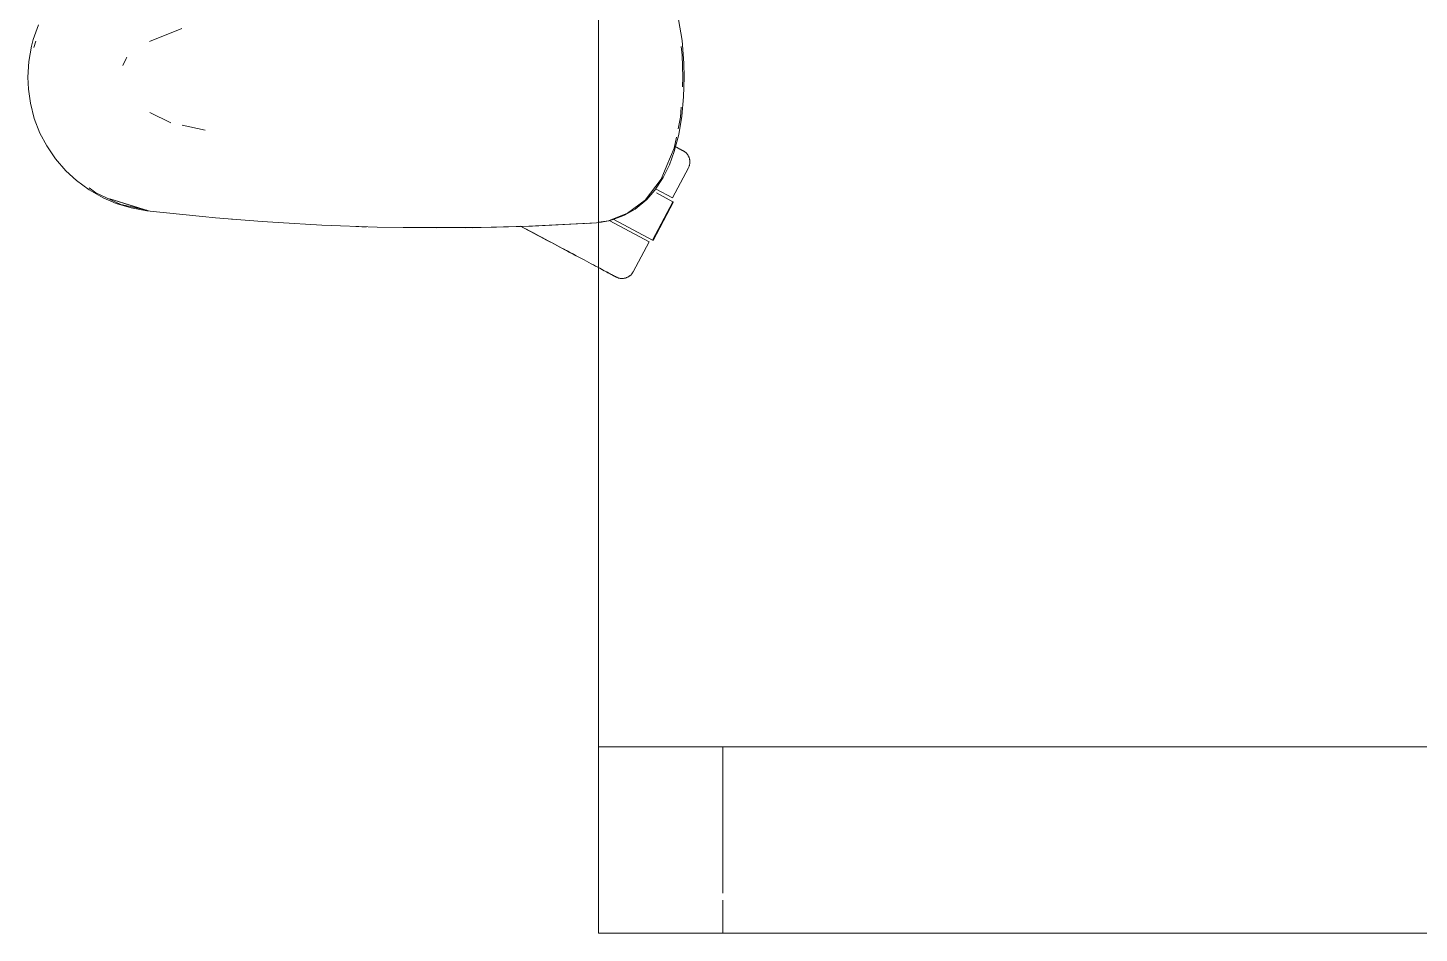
# Model space of a CAD drawing. Header units: millimetres. Extents: x 79795 to 317870, y -36033 to 97293.
# Drawn here: x 158583.4 to 159031.4, y 32617.7 to 32909.1 of the extents above; entities that cross this region are included whole.
import ezdxf

# ---------------------------------------------------------------- set-up
doc = ezdxf.new("R2010")
doc.units = ezdxf.units.MM
doc.header["$MEASUREMENT"] = 0
doc.layers.add('G-IMPT', color=8, linetype='CONTINUOUS', lineweight=9)
doc.layers.add('I-FURN', color=8, linetype='CONTINUOUS', lineweight=9)

msp = doc.modelspace()

# ---------------------------------------------------------------- linework, layer by layer
at = {"layer": 'G-IMPT'}
for p, q in [((158586.86, 32910.09), (158585.15, 32905.32)), ((158792.95, 32911.79), (158794.07, 32905.03)), ((158632.98, 32908.92), (158622.56, 32904.78)), ((158583.7, 32898.24), (158584.58, 32903.19)), ((158584.58, 32903.19), (158585.15, 32905.32)), ((158585.94, 32904.88), (158585.33, 32902.85)), ((158794.13, 32900.37), (158793.74, 32903.15)), ((158794.65, 32897.71), (158794.07, 32905.03)), ((158583.4, 32893.2), (158583.7, 32898.24)), ((158614.02, 32897.03), (158615.03, 32899.25)), ((158615.03, 32899.25), (158615.33, 32899.7)), ((158794.13, 32900.37), (158794.36, 32893.2)), ((158794.65, 32897.71), (158794.73, 32893.2)), ((158583.4, 32893.2), (158583.58, 32889.36)), ((158794.17, 32890.09), (158794.36, 32893.2)), ((158794.73, 32893.2), (158794.55, 32886.87)), ((158584.22, 32884.84), (158583.58, 32889.36)), ((158584.22, 32884.84), (158585.49, 32879.98)), ((158793.57, 32880.38), (158793.77, 32883.58)), ((158793.99, 32880.72), (158794.55, 32886.87)), ((158587.32, 32875.26), (158585.49, 32879.98)), ((158622.65, 32881.83), (158629.44, 32878.56)), ((158792.81, 32876.63), (158793.57, 32880.38)), ((158793.99, 32880.72), (158792.99, 32874.78)), ((158589.51, 32871.1), (158587.32, 32875.26)), ((158640.48, 32876.22), (158633.05, 32877.79)), ((158791.56, 32869.3), (158792.99, 32874.78)), ((158589.51, 32871.1), (158592.34, 32866.93)), ((158791.53, 32870.42), (158789.21, 32864.79)), ((158791.53, 32870.42), (158792.24, 32873.88)), ((158592.34, 32866.93), (158595.66, 32863.1)), ((158791.56, 32869.3), (158789.97, 32864.97)), ((158599.1, 32859.93), (158595.66, 32863.1)), ((158787.99, 32860.9), (158785.34, 32856.85)), ((158787.37, 32860.4), (158789.21, 32864.79)), ((158787.99, 32860.9), (158789.97, 32864.97)), ((158599.1, 32859.93), (158603.18, 32856.94)), ((158603.14, 32857.63), (158605.25, 32856.03)), ((158607.62, 32854.42), (158603.18, 32856.94)), ((158782.15, 32853.61), (158787.37, 32860.4)), ((158785.34, 32856.85), (158782.67, 32853.81)), ((158613.31, 32852.3), (158605.25, 32856.03)), ((158607.62, 32854.42), (158611.86, 32852.61)), ((158622.28, 32850.25), (158609.82, 32854.08)), ((158609.82, 32854.08), (158618.97, 32851.17)), ((158611.86, 32852.61), (158616.73, 32851.15)), ((158613.31, 32852.3), (158621.72, 32850.38)), ((158776.52, 32849.44), (158782.15, 32853.61)), ((158778.93, 32850.73), (158782.67, 32853.81)), ((158621.77, 32850.25), (158616.73, 32851.15)), ((158622.28, 32850.25), (158618.97, 32851.17)), ((158639.69, 32848.35), (158621.77, 32850.25)), ((158643.82, 32848), (158639.69, 32848.35)), ((158658.88, 32846.75), (158643.82, 32848)), ((158650.7, 32847.4), (158649.02, 32847.57)), ((158770.33, 32847.03), (158776.52, 32849.44)), ((158770.51, 32847.01), (158771.85, 32847.38)), ((158775.5, 32848.77), (158771.85, 32847.38)), ((158775.5, 32848.77), (158778.93, 32850.73)), ((158658.88, 32846.75), (158663.97, 32846.43)), ((158663.97, 32846.43), (158678.11, 32845.62)), ((158684.13, 32845.36), (158678.11, 32845.62)), ((158684.13, 32845.36), (158695.89, 32844.98)), ((158689.02, 32845.22), (158690.95, 32845.11)), ((158690.95, 32845.11), (158692.45, 32845.1)), ((158704.31, 32844.81), (158695.89, 32844.98)), ((158704.31, 32844.81), (158734.33, 32844.93)), ((158704.31, 32844.81), (158724.49, 32844.76)), ((158704.31, 32844.81), (158715.1, 32844.72)), ((158734.33, 32844.93), (158715.1, 32844.72)), ((158724.49, 32844.76), (158745.89, 32845.27)), ((158724.49, 32844.76), (158744.68, 32845.23)), ((158724.49, 32844.76), (158734.33, 32844.93)), ((158724.49, 32844.8), (158726.53, 32844.78)), ((158726.53, 32844.78), (158728.44, 32844.86)), ((158734.33, 32844.93), (158745.89, 32845.27)), ((158744.68, 32845.23), (158766.47, 32846.32)), ((158744.68, 32845.23), (158764.86, 32846.2)), ((158745.89, 32845.27), (158744.68, 32845.23)), ((158745.89, 32845.27), (158766.47, 32846.32)), ((158763.34, 32846.15), (158764.86, 32846.2)), ((158766.47, 32846.32), (158764.86, 32846.2)), ((158766.47, 32846.32), (158768.11, 32846.57)), ((158770.33, 32847.03), (158767.16, 32846.55)), ((158770.51, 32847.01), (158768.11, 32846.57))]:
    msp.add_line(p, q, dxfattribs=at)
at = {"layer": 'I-FURN'}
for p, q in [((158767.16, 34217.67), (158767.16, 32617.67)), ((158767.16, 32617.67), (158767.16, 34217.67)), ((158791.81, 32870.92), (158792.24, 32870.69)), ((158792.46, 32870.58), (158792.05, 32870.79)), ((158792.24, 32870.69), (158792.63, 32870.48)), ((158792.83, 32870.38), (158792.46, 32870.58)), ((158792.63, 32870.48), (158792.99, 32870.29)), ((158793.16, 32870.2), (158792.83, 32870.38)), ((158792.99, 32870.29), (158793.31, 32870.12)), ((158793.46, 32870.04), (158793.16, 32870.2)), ((158793.31, 32870.12), (158793.59, 32869.98)), ((158793.72, 32869.9), (158793.46, 32870.04)), ((158793.59, 32869.98), (158793.83, 32869.85)), ((158793.94, 32869.79), (158793.72, 32869.9)), ((158793.83, 32869.85), (158794.03, 32869.74)), ((158794.12, 32869.69), (158793.94, 32869.79)), ((158794.03, 32869.74), (158794.19, 32869.66)), ((158794.26, 32869.62), (158794.12, 32869.69)), ((158794.19, 32869.66), (158794.31, 32869.59)), ((158794.36, 32869.56), (158794.26, 32869.62)), ((158794.31, 32869.59), (158794.39, 32869.55)), ((158794.42, 32869.53), (158794.36, 32869.56)), ((158794.39, 32869.55), (158794.43, 32869.52)), ((158794.44, 32869.52), (158794.42, 32869.53)), ((158794.43, 32869.52), (158794.44, 32869.52)), ((158794.44, 32869.52), (158794.58, 32869.44)), ((158794.58, 32869.44), (158794.72, 32869.36)), ((158794.72, 32869.36), (158794.85, 32869.27)), ((158794.85, 32869.27), (158794.98, 32869.17)), ((158794.98, 32869.17), (158795.11, 32869.07)), ((158795.11, 32869.07), (158795.23, 32868.97)), ((158795.23, 32868.97), (158795.35, 32868.86)), ((158795.35, 32868.86), (158795.46, 32868.75)), ((158795.46, 32868.75), (158795.57, 32868.63)), ((158795.57, 32868.63), (158795.68, 32868.5)), ((158795.68, 32868.5), (158795.78, 32868.38)), ((158795.78, 32868.38), (158795.87, 32868.25)), ((158795.87, 32868.25), (158795.96, 32868.11)), ((158795.96, 32868.11), (158796.04, 32867.97)), ((158796.04, 32867.97), (158796.12, 32867.83)), ((158796.12, 32867.83), (158796.19, 32867.69)), ((158796.19, 32867.69), (158796.26, 32867.54)), ((158796.26, 32867.54), (158796.32, 32867.39)), ((158796.32, 32867.39), (158796.37, 32867.24)), ((158796.37, 32867.24), (158796.42, 32867.09)), ((158796.42, 32867.09), (158796.46, 32866.93)), ((158796.46, 32866.93), (158796.5, 32866.77)), ((158796.5, 32865.17), (158796.47, 32865.01)), ((158796.5, 32866.77), (158796.53, 32866.61)), ((158796.53, 32865.33), (158796.5, 32865.17)), ((158796.53, 32866.61), (158796.55, 32866.45)), ((158796.55, 32865.49), (158796.53, 32865.33)), ((158796.55, 32866.45), (158796.57, 32866.29)), ((158796.57, 32865.65), (158796.55, 32865.49)), ((158796.57, 32866.29), (158796.58, 32866.13)), ((158796.58, 32865.81), (158796.57, 32865.65)), ((158796.58, 32866.13), (158796.58, 32865.97)), ((158796.58, 32865.97), (158796.58, 32865.81)), ((158790.96, 32854.39), (158796.11, 32864.07)), ((158796.13, 32864.11), (158796.11, 32864.07)), ((158796.2, 32864.25), (158796.13, 32864.11)), ((158796.26, 32864.4), (158796.2, 32864.25)), ((158796.32, 32864.55), (158796.26, 32864.4)), ((158796.38, 32864.7), (158796.32, 32864.55)), ((158796.42, 32864.86), (158796.38, 32864.7)), ((158796.47, 32865.01), (158796.42, 32864.86)), ((158785.77, 32857.15), (158790.96, 32854.39)), ((158791.14, 32853.15), (158784.57, 32840.79)), ((158784.74, 32840.7), (158791.31, 32853.06)), ((158785.85, 32855.97), (158791.14, 32853.15)), ((158784.57, 32840.79), (158772.06, 32847.44)), ((158742.98, 32844.79), (158742, 32845.31)), ((158742.45, 32845.07), (158743.44, 32844.54)), ((158743.97, 32844.26), (158742.98, 32844.79)), ((158743.44, 32844.54), (158744.43, 32844.02)), ((158744.97, 32843.73), (158743.97, 32844.26)), ((158744.43, 32844.02), (158745.43, 32843.48)), ((158745.97, 32843.2), (158744.97, 32843.73)), ((158745.43, 32843.48), (158746.43, 32842.95)), ((158746.97, 32842.66), (158745.97, 32843.2)), ((158746.43, 32842.95), (158747.44, 32842.42)), ((158770.78, 32846.99), (158783.45, 32840.26)), ((158747.98, 32842.13), (158746.97, 32842.66)), ((158747.44, 32842.42), (158748.44, 32841.88)), ((158748.98, 32841.59), (158747.98, 32842.13)), ((158748.44, 32841.88), (158749.45, 32841.35)), ((158749.99, 32841.06), (158748.98, 32841.59)), ((158749.45, 32841.35), (158750.45, 32840.82)), ((158750.99, 32840.53), (158749.99, 32841.06)), ((158750.45, 32840.82), (158751.44, 32840.28)), ((158751.98, 32840), (158750.99, 32840.53)), ((158751.44, 32840.28), (158752.44, 32839.76)), ((158752.97, 32839.48), (158751.98, 32840)), ((158752.44, 32839.76), (158753.42, 32839.24)), ((158753.95, 32838.95), (158752.97, 32839.48)), ((158753.42, 32839.24), (158754.39, 32838.72)), ((158754.92, 32838.44), (158753.95, 32838.95)), ((158754.39, 32838.72), (158755.36, 32838.2)), ((158755.87, 32837.93), (158754.92, 32838.44)), ((158778.3, 32830.57), (158783.45, 32840.26)), ((158755.36, 32838.2), (158756.31, 32837.7)), ((158756.82, 32837.43), (158755.87, 32837.93)), ((158756.31, 32837.7), (158757.25, 32837.2)), ((158757.75, 32836.93), (158756.82, 32837.43)), ((158757.25, 32837.2), (158758.17, 32836.71)), ((158758.66, 32836.45), (158757.75, 32836.93)), ((158758.17, 32836.71), (158759.07, 32836.23)), ((158759.56, 32835.97), (158758.66, 32836.45)), ((158759.07, 32836.23), (158759.96, 32835.76)), ((158760.43, 32835.51), (158759.56, 32835.97)), ((158759.96, 32835.76), (158760.83, 32835.29)), ((158761.29, 32835.05), (158760.43, 32835.51)), ((158760.83, 32835.29), (158761.68, 32834.84)), ((158762.12, 32834.61), (158761.29, 32835.05)), ((158761.68, 32834.84), (158762.5, 32834.41)), ((158762.5, 32834.41), (158763.3, 32833.98)), ((158763.3, 32833.98), (158764.08, 32833.57)), ((158764.08, 32833.57), (158764.83, 32833.17)), ((158764.83, 32833.17), (158765.55, 32832.78)), ((158765.55, 32832.78), (158766.24, 32832.42)), ((158766.24, 32832.42), (158766.91, 32832.06)), ((158766.91, 32832.06), (158767.54, 32831.73)), ((158767.54, 32831.73), (158768.14, 32831.41)), ((158768.45, 32831.24), (158767.87, 32831.55)), ((158768.14, 32831.41), (158768.71, 32831.1)), ((158769.01, 32830.95), (158768.45, 32831.24)), ((158768.71, 32831.1), (158769.25, 32830.82)), ((158769.52, 32830.67), (158769.01, 32830.95)), ((158769.25, 32830.82), (158769.75, 32830.55)), ((158770, 32830.42), (158769.52, 32830.67)), ((158769.75, 32830.55), (158770.21, 32830.3)), ((158770.45, 32830.18), (158770, 32830.42)), ((158770.21, 32830.3), (158770.64, 32830.08)), ((158770.86, 32829.96), (158770.45, 32830.18)), ((158770.64, 32830.08), (158771.04, 32829.87)), ((158771.23, 32829.76), (158770.86, 32829.96)), ((158771.04, 32829.87), (158771.39, 32829.68)), ((158771.57, 32829.58), (158771.23, 32829.76)), ((158771.39, 32829.68), (158771.71, 32829.51)), ((158771.87, 32829.43), (158771.57, 32829.58)), ((158771.71, 32829.51), (158771.99, 32829.36)), ((158772.12, 32829.29), (158771.87, 32829.43)), ((158771.99, 32829.36), (158772.23, 32829.23)), ((158777.28, 32829.34), (158777.15, 32829.24)), ((158777.4, 32829.44), (158777.28, 32829.34)), ((158777.52, 32829.55), (158777.4, 32829.44)), ((158777.63, 32829.66), (158777.52, 32829.55)), ((158777.74, 32829.78), (158777.63, 32829.66)), ((158777.85, 32829.9), (158777.74, 32829.78)), ((158777.95, 32830.03), (158777.85, 32829.9)), ((158778.04, 32830.16), (158777.95, 32830.03)), ((158778.13, 32830.29), (158778.04, 32830.16)), ((158778.22, 32830.43), (158778.13, 32830.29)), ((158778.3, 32830.57), (158778.22, 32830.43)), ((158772.34, 32829.17), (158772.12, 32829.29)), ((158772.23, 32829.23), (158772.43, 32829.13)), ((158772.52, 32829.08), (158772.34, 32829.17)), ((158772.43, 32829.13), (158772.59, 32829.04)), ((158772.66, 32829), (158772.52, 32829.08)), ((158772.59, 32829.04), (158772.72, 32828.97)), ((158772.76, 32828.95), (158772.66, 32829)), ((158772.72, 32828.97), (158772.8, 32828.93)), ((158772.83, 32828.92), (158772.76, 32828.95)), ((158772.8, 32828.93), (158772.84, 32828.91)), ((158772.85, 32828.91), (158772.83, 32828.92)), ((158772.84, 32828.91), (158772.85, 32828.91)), ((158772.88, 32828.89), (158772.85, 32828.91)), ((158773.03, 32828.81), (158772.88, 32828.89)), ((158773.18, 32828.75), (158773.03, 32828.81)), ((158773.33, 32828.69), (158773.18, 32828.75)), ((158773.48, 32828.64), (158773.33, 32828.69)), ((158773.63, 32828.59), (158773.48, 32828.64)), ((158773.79, 32828.55), (158773.63, 32828.59)), ((158773.94, 32828.51), (158773.79, 32828.55)), ((158774.1, 32828.48), (158773.94, 32828.51)), ((158774.26, 32828.46), (158774.1, 32828.48)), ((158774.42, 32828.45), (158774.26, 32828.46)), ((158774.58, 32828.44), (158774.42, 32828.45)), ((158774.75, 32828.43), (158774.58, 32828.44)), ((158774.91, 32828.44), (158774.75, 32828.43)), ((158775.07, 32828.45), (158774.91, 32828.44)), ((158775.23, 32828.46), (158775.07, 32828.45)), ((158775.39, 32828.49), (158775.23, 32828.46)), ((158775.55, 32828.52), (158775.39, 32828.49)), ((158775.7, 32828.55), (158775.55, 32828.52)), ((158775.86, 32828.59), (158775.7, 32828.55)), ((158776.01, 32828.64), (158775.86, 32828.59)), ((158776.16, 32828.7), (158776.01, 32828.64)), ((158776.31, 32828.76), (158776.16, 32828.7)), ((158776.46, 32828.82), (158776.31, 32828.76)), ((158776.61, 32828.89), (158776.46, 32828.82)), ((158776.75, 32828.97), (158776.61, 32828.89)), ((158776.89, 32829.05), (158776.75, 32828.97)), ((158777.02, 32829.14), (158776.89, 32829.05)), ((158777.15, 32829.24), (158777.02, 32829.14)), ((158767.16, 32677.67), (159202.16, 32677.67)), ((158807.16, 32677.67), (158767.16, 32677.67)), ((158767.16, 32677.67), (158767.16, 32617.67)), ((158767.16, 32617.67), (158767.16, 32677.67)), ((159527.16, 32677.67), (158807.16, 32677.67)), ((158807.16, 32677.67), (158807.16, 32630.56)), ((158807.16, 32677.67), (158807.16, 32630.56)), ((158807.16, 32628.24), (158807.16, 32617.67)), ((158807.16, 32628.24), (158807.16, 32617.67)), ((158767.16, 32617.67), (158807.16, 32617.67)), ((159567.16, 32617.67), (158767.16, 32617.67)), ((158767.16, 32617.67), (159567.16, 32617.67)), ((159567.16, 32617.67), (158767.16, 32617.67)), ((158807.16, 32617.67), (159527.16, 32617.67))]:
    msp.add_line(p, q, dxfattribs=at)

doc.saveas('drawing.dxf')
